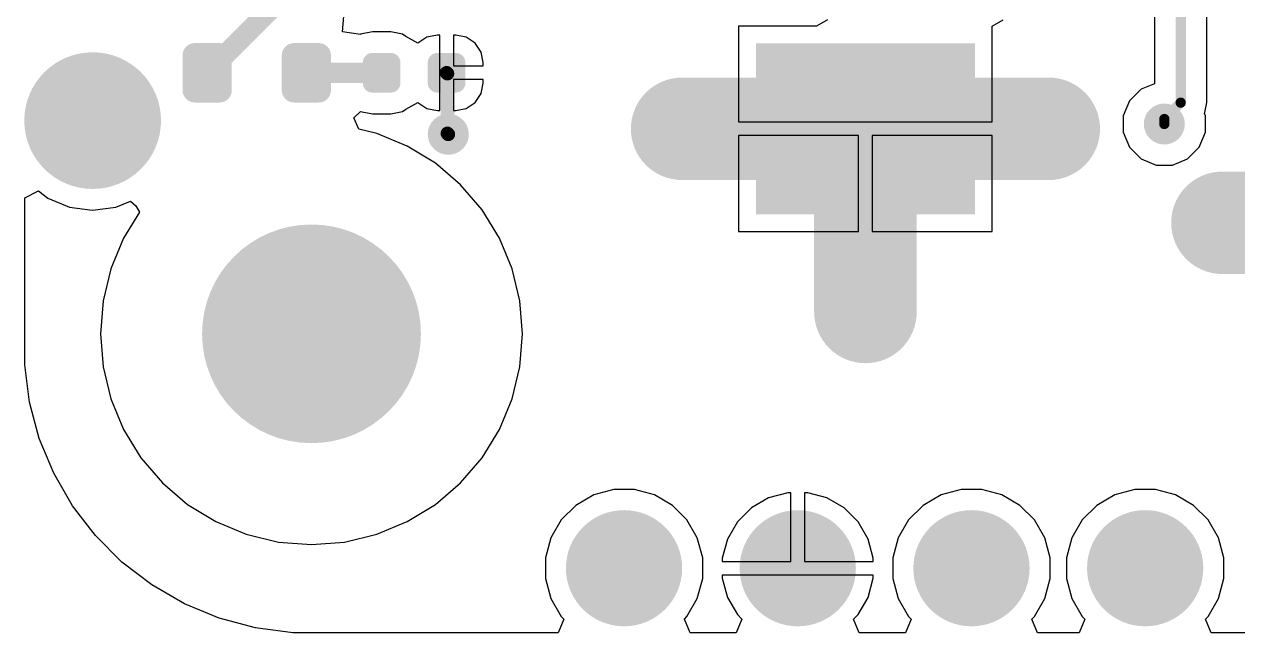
# Model space of a CAD drawing. Header units: inches. Extents: x 0.3 to 40.7, y 0.3 to 25.1.
# Drawn here: x 0.3 to 18.04, y 0.31 to 9.21 of the extents above; entities that cross this region are included whole.
import ezdxf

# ---------------------------------------------------------------- set-up
doc = ezdxf.new("R2010")
doc.units = ezdxf.units.IN
for name, color, linetype in [('Pad Holes', 156, 'Continuous'), ('TOP', 1, 'Continuous'), ('Via Holes', 16, 'Continuous')]:
    doc.layers.add(name, color=color, linetype=linetype)

# ---------------------------------------------------------------- blocks, each defined once
blk = doc.blocks.new('F_____________1___F_________1_2377')
at = {"layer": 'TOP'}
h = blk.add_hatch(color=1, dxfattribs=at)
edge = h.paths.add_edge_path()
edge.add_arc((0, 0), 0.499999, 0, 360)
for points, const_width in [([(0.499999, 0, 1), (-0.499999, 0, 1)], 1.00000054), ([(-0.7499985, 0, 1), (-0.2499995, 0, 1)], 0.499999), ([(0.2499995, 0, 1), (0.7499985, 0, 1)], 0.499999)]:
    blk.add_lwpolyline(points, format="xyb", close=True, dxfattribs=dict(at, const_width=const_width))
blk = doc.blocks.new('LEDC1608X80N_AK_2393')
at = {"layer": 'TOP'}
h = blk.add_hatch(color=1, dxfattribs=at)
edge = h.paths.add_edge_path()
edge.add_arc((-0.54499891, -0.2549982199999999), 0.17999964, 270, 360)
edge.add_line((-0.36499927, -0.2549982199999999), (-0.36499927, 0.2550033))
edge.add_arc((-0.54499891, 0.2550033), 0.17999964, 0, 90)
edge.add_line((-0.54499891, 0.4350029400000001), (-0.9050007299999999, 0.4350029399999999))
edge.add_arc((-0.9050007299999999, 0.2550032999999999), 0.17999964, 90, 180)
edge.add_line((-1.08500037, 0.2550032999999999), (-1.08500037, -0.2549982199999999))
edge.add_arc((-0.9050007299999999, -0.25499822), 0.17999964, 180, 270)
edge.add_line((-0.9050007299999999, -0.43499786), (-0.54499891, -0.43499786))
h = blk.add_hatch(color=1, dxfattribs=at)
edge = h.paths.add_edge_path()
edge.add_arc((0.54499891, 0.2549982199999999), 0.17999964, 90, 180)
edge.add_line((0.36499927, 0.2549982199999999), (0.36499927, -0.2550032999999999))
edge.add_arc((0.54499891, -0.2550033), 0.17999964, 180, 270)
edge.add_line((0.54499891, -0.4350029399999999), (0.9050007299999999, -0.4350029399999999))
edge.add_arc((0.9050007299999999, -0.2550033), 0.17999964, 270, 360)
edge.add_line((1.08500037, -0.2550033), (1.08500037, 0.2549982199999999))
edge.add_arc((0.9050007299999999, 0.2549982199999999), 0.17999964, 0, 90)
edge.add_line((0.9050007299999999, 0.43499786), (0.54499891, 0.43499786))
blk = doc.blocks.new('RES_0402_2394')
at = {"layer": 'TOP'}
h = blk.add_hatch(color=1, dxfattribs=at)
edge = h.paths.add_edge_path()
edge.add_arc((-0.34025205, -0.14975078), 0.14024864, 270, 360)
edge.add_line((-0.20000341, -0.14975078), (-0.20000341, 0.14975078))
edge.add_arc((-0.34025205, 0.14975078), 0.14024864, 0, 90)
edge.add_line((-0.34025205, 0.28999942), (-0.60975367, 0.28999942))
edge.add_arc((-0.60975367, 0.14975078), 0.14024864, 90, 180)
edge.add_line((-0.75000231, 0.14975078), (-0.75000231, -0.14975078))
edge.add_arc((-0.60975367, -0.14975078), 0.14024864, 180, 270)
edge.add_line((-0.60975367, -0.28999942), (-0.34025205, -0.28999942))
h = blk.add_hatch(color=1, dxfattribs=at)
edge = h.paths.add_edge_path()
edge.add_arc((0.34024697, 0.14974824), 0.14024864, 90, 180)
edge.add_line((0.19999833, 0.14974824), (0.19999833, -0.14975332))
edge.add_arc((0.34024697, -0.14975332), 0.14024864, 180, 270)
edge.add_line((0.34024697, -0.29000196), (0.6097485899999999, -0.29000196))
edge.add_arc((0.6097485899999999, -0.14975332), 0.14024864, 270, 360)
edge.add_line((0.74999723, -0.14975332), (0.74999723, 0.14974824))
edge.add_arc((0.6097485899999999, 0.14974824), 0.14024864, 0, 90)
edge.add_line((0.6097485899999999, 0.28999688), (0.34024697, 0.28999688))
blk = doc.blocks.new('PEC11J_9215F_S0015_2410')
at = {"layer": 'TOP'}
blk.add_hatch(color=1, dxfattribs=at).paths.add_polyline_path([(-3.75000012, 6.299998829999999), (-6.2500002, 6.299998829999999), (-6.2500002, 9.500000049999999), (-3.75000012, 9.500000049999999)])
blk = doc.blocks.new('PIN_HEADER_2_54___VERT__1_10POS_2412')
at = {"layer": 'Pad Holes'}
h = blk.add_hatch(color=7, dxfattribs=at)
edge = h.paths.add_edge_path()
edge.add_arc((-11.43, 0), 0.499999, 0, 360)
h = blk.add_hatch(color=7, dxfattribs=at)
edge = h.paths.add_edge_path()
edge.add_arc((-8.889999999999999, 0), 0.499999, 0, 360)
h = blk.add_hatch(color=7, dxfattribs=at)
edge = h.paths.add_edge_path()
edge.add_arc((-6.35, 0), 0.499999, 0, 360)
h = blk.add_hatch(color=7, dxfattribs=at)
edge = h.paths.add_edge_path()
edge.add_arc((-3.81, 0), 0.499999, 0, 360)
at = {"layer": 'TOP'}
h = blk.add_hatch(color=1, dxfattribs=at)
edge = h.paths.add_edge_path()
edge.add_arc((-11.43, 0), 0.8499983, 0, 360)
h = blk.add_hatch(color=1, dxfattribs=at)
edge = h.paths.add_edge_path()
edge.add_arc((-8.889999999999999, 0), 0.8499983, 0, 360)
h = blk.add_hatch(color=1, dxfattribs=at)
edge = h.paths.add_edge_path()
edge.add_arc((-6.35, 0), 0.8499983, 0, 360)
h = blk.add_hatch(color=1, dxfattribs=at)
edge = h.paths.add_edge_path()
edge.add_arc((-3.81, 0), 0.8499983, 0, 360)

msp = doc.modelspace()

# ---------------------------------------------------------------- hatches: boundary and pattern name
at = {"layer": 'Pad Holes'}
h = msp.add_hatch(color=7, dxfattribs=at)
edge = h.paths.add_edge_path()
edge.add_arc((4.500013859999999, 4.68001096), 1.59999934, 0, 360)
at = {"layer": 'TOP'}
h = msp.add_hatch(color=1, dxfattribs=at)
edge = h.paths.add_edge_path()
edge.add_arc((16.97002448, 7.7500099), 0.2999994, 0, 360)
h = msp.add_hatch(color=1, dxfattribs=at)
edge = h.paths.add_edge_path()
edge.add_arc((6.4999997, 7.600000039999999), 0.2999994, 0, 360)
h = msp.add_hatch(color=1, dxfattribs=at)
edge = h.paths.add_edge_path()
edge.add_arc((4.500013859999999, 4.68001096), 1.49999954, 0, 360)
at = {"layer": 'Via Holes'}
h = msp.add_hatch(color=7, dxfattribs=at)
edge = h.paths.add_edge_path()
edge.add_arc((16.97002448, 7.7500099), 0.1499997, 0, 360)
h = msp.add_hatch(color=7, dxfattribs=at)
edge = h.paths.add_edge_path()
edge.add_arc((6.4999997, 7.600000039999999), 0.1499997, 0, 360)

# ---------------------------------------------------------------- linework, layer by layer
at = {"layer": 'TOP'}
for p, q in [((16.8272841, 11.15931982), (16.8272841, 8.3403186)), ((17.59197142, 8.062876939999999), (17.59197142, 11.14691446)), ((4.95106198, 9.10108162), (4.97449094, 9.32596306)), ((12.04602366, 9.27601396), (11.88413422, 9.184010079999998)), ((14.45402748, 9.18400754), (14.61591692, 9.27601142)), ((5.214071359999999, 9.06154144), (4.95106198, 9.10108162)), ((5.21847572, 9.064482759999999), (5.214071359999999, 9.06154144)), ((5.39025338, 9.09865084), (5.21847572, 9.064482759999999)), ((5.659752459999999, 9.09865084), (5.39025338, 9.09865084)), ((5.83153012, 9.064482759999999), (5.659752459999999, 9.09865084)), ((5.88069944, 9.031627859999999), (5.83153012, 9.064482759999999)), ((6.34025402, 9.0517472), (6.186426539999999, 9.02114782)), ((6.375003759999999, 9.0517472), (6.34025402, 9.0517472)), ((6.375003759999999, 8.50002364), (6.375003759999999, 9.0517472)), ((6.609753100000001, 9.0517472), (6.575003359999999, 9.0517472)), ((6.575003359999999, 9.0517472), (6.575003359999999, 8.60002344)), ((6.763580579999999, 9.02114782), (6.609753100000001, 9.0517472)), ((11.88413422, 9.184010079999998), (10.74602626, 9.184010079999998)), ((10.74602626, 9.184010079999998), (10.74602626, 7.78000984)), ((14.45402494, 9.07600928), (14.45402748, 9.18400754)), ((14.45402494, 7.78000984), (14.45402494, 9.07600928)), ((6.05601786, 8.93401312), (5.88069944, 9.031627859999999)), ((6.186426539999999, 9.02114782), (6.05601786, 8.93401312)), ((6.8939918, 8.93401312), (6.763580579999999, 9.02114782)), ((6.9811265, 8.803601899999999), (6.8939918, 8.93401312)), ((7.01172588, 8.64977442), (6.9811265, 8.803601899999999)), ((6.575003359999999, 8.60002344), (7.01172588, 8.60002344)), ((7.01172588, 8.60002344), (7.01172588, 8.64977442)), ((6.375003759999999, 7.94830008), (6.375003759999999, 8.50002364)), ((7.01172588, 8.40002384), (6.575003359999999, 8.40002384)), ((6.575003359999999, 8.40002384), (6.575003359999999, 7.94830008)), ((6.9811265, 8.19644538), (7.01172588, 8.35027286)), ((7.01172588, 8.35027286), (7.01172588, 8.40002384)), ((16.8272841, 8.3403186), (16.63015216, 8.25866522)), ((6.8939918, 8.066034160000001), (6.9811265, 8.19644538)), ((16.63015216, 8.25866522), (16.46136916, 8.08988222)), ((5.880696899999999, 7.968424499999999), (6.05601786, 8.066034160000001)), ((6.05601786, 8.066034160000001), (6.186426539999999, 7.97889946)), ((6.763580579999999, 7.97889946), (6.8939918, 8.066034160000001)), ((16.46136916, 8.08988222), (16.37002568, 7.86935688)), ((17.5628681, 7.91656024), (17.59197142, 8.062876939999999)), ((5.1195732, 7.83984462), (5.218478259999999, 7.935569599999999)), ((5.19331194, 7.675940959999999), (5.1195732, 7.83984462)), ((5.218478259999999, 7.935569599999999), (5.39025338, 7.901401519999999)), ((5.39025338, 7.901401519999999), (5.659752459999999, 7.901401519999999)), ((5.659752459999999, 7.901401519999999), (5.83153012, 7.935569599999999)), ((5.83153012, 7.935569599999999), (5.880696899999999, 7.968424499999999)), ((6.186426539999999, 7.97889946), (6.34025402, 7.94830008)), ((6.34025402, 7.94830008), (6.375003759999999, 7.94830008)), ((6.575003359999999, 7.94830008), (6.609753100000001, 7.94830008)), ((6.609753100000001, 7.94830008), (6.763580579999999, 7.97889946)), ((16.37002568, 7.86935688), (16.37002568, 7.63066292)), ((17.55521508, 7.90510738), (17.5628681, 7.91656024)), ((17.57002328, 7.86935688), (17.55521508, 7.90510738)), ((17.57002328, 7.63066292), (17.57002328, 7.86935688)), ((5.453179339999999, 7.61355094), (5.19331194, 7.675940959999999)), ((10.74602626, 7.78000984), (12.6000256, 7.78000984)), ((12.6000256, 7.78000984), (14.45402494, 7.78000984)), ((16.37002568, 7.63066292), (16.46136916, 7.410137579999999)), ((17.4786798, 7.410137579999999), (17.57002328, 7.63066292)), ((5.90035142, 7.428326519999999), (5.453179339999999, 7.61355094)), ((12.5000258, 7.58001024), (10.74602626, 7.58001024)), ((10.74602626, 7.58001024), (10.74602626, 6.17601)), ((12.5000258, 6.17601), (12.5000258, 7.58001024)), ((14.45402494, 7.58001024), (12.7000254, 7.58001024)), ((12.7000254, 7.58001024), (12.7000254, 6.17601)), ((14.45402494, 6.17601), (14.45402494, 7.58001024)), ((6.313043, 7.17542888), (5.90035142, 7.428326519999999)), ((16.46136916, 7.410137579999999), (16.63015216, 7.241354579999999)), ((17.3098968, 7.241354579999999), (17.4786798, 7.410137579999999)), ((6.681089, 6.8610861), (6.313043, 7.17542888)), ((16.63015216, 7.241354579999999), (16.8506775, 7.1500111)), ((16.8506775, 7.1500111), (17.08937146, 7.1500111)), ((17.08937146, 7.1500111), (17.3098968, 7.241354579999999)), ((0.3058795, 6.6721101), (0.5058791, 6.770738299999999)), ((0.5058791, 6.770738299999999), (0.64439292, 6.664454539999999)), ((6.99543178, 6.4930401), (6.681089, 6.8610861)), ((0.3058795, 4.50000116), (0.3058795, 6.6721101)), ((0.64439292, 6.664454539999999), (0.9606330799999999, 6.533464199999999)), ((1.6393668, 6.533464199999999), (1.85207148, 6.621569180000001)), ((1.85207148, 6.621569180000001), (1.9324574, 6.553829919999999)), ((0.9606330799999999, 6.533464199999999), (1.29999994, 6.4887856)), ((1.29999994, 6.4887856), (1.6393668, 6.533464199999999)), ((1.98425054, 6.459839759999999), (1.7516983, 6.08034852)), ((1.9324574, 6.553829919999999), (1.98425054, 6.459839759999999)), ((7.248329419999999, 6.08034852), (6.99543178, 6.4930401)), ((1.7516983, 6.08034852), (1.56647388, 5.63317644)), ((7.43355384, 5.63317644), (7.248329419999999, 6.08034852)), ((10.74602626, 6.17601), (12.5000258, 6.17601)), ((12.7000254, 6.17601), (14.45402494, 6.17601)), ((1.56647388, 5.63317644), (1.45348198, 5.16253476)), ((7.546545739999999, 5.16253476), (7.43355384, 5.63317644)), ((1.45348198, 5.16253476), (1.41550644, 4.68001096)), ((7.58452128, 4.68001096), (7.546545739999999, 5.16253476)), ((1.41550644, 4.68001096), (1.45348198, 4.19748716)), ((7.546545739999999, 4.19748716), (7.58452128, 4.68001096)), ((0.3058795, 4.22510458), (0.3058795, 4.50000116)), ((0.37764212, 3.68001296), (0.3058795, 4.22510458)), ((1.45348198, 4.19748716), (1.56647388, 3.72684548)), ((7.43355384, 3.72684548), (7.546545739999999, 4.19748716)), ((1.56647388, 3.72684548), (1.7516983, 3.2796734)), ((7.248329419999999, 3.2796734), (7.43355384, 3.72684548)), ((0.51994054, 3.1489396), (0.37764212, 3.68001296)), ((1.7516983, 3.2796734), (2.00459594, 2.86698182)), ((6.99543178, 2.86698182), (7.248329419999999, 3.2796734)), ((0.7303389, 2.64099802), (0.51994054, 3.1489396)), ((2.00459594, 2.86698182), (2.31893872, 2.49893582)), ((6.681089, 2.49893582), (6.99543178, 2.86698182)), ((1.00523294, 2.16486486), (0.7303389, 2.64099802)), ((2.31893872, 2.49893582), (2.68698472, 2.18459304)), ((6.313043, 2.18459304), (6.681089, 2.49893582)), ((8.62614226, 2.32163874), (8.36391012, 2.17023696)), ((8.918625800000001, 2.4000079), (8.62614226, 2.32163874)), ((9.221424279999999, 2.4000079), (8.918625800000001, 2.4000079)), ((9.51390782, 2.32163874), (9.221424279999999, 2.4000079)), ((9.77613996, 2.17023696), (9.51390782, 2.32163874)), ((11.46468116, 2.3540085), (11.18389686, 2.2787737)), ((11.51002524, 2.3540085), (11.46468116, 2.3540085)), ((11.51002524, 1.35001), (11.51002524, 2.3540085)), ((11.75536892, 2.3540085), (11.71002484, 2.3540085)), ((11.71002484, 2.3540085), (11.71002484, 1.35001)), ((12.03615322, 2.2787737), (11.75536892, 2.3540085)), ((13.70614226, 2.32163874), (13.44391012, 2.17023696)), ((13.9986258, 2.4000079), (13.70614226, 2.32163874)), ((14.30142428, 2.4000079), (13.9986258, 2.4000079)), ((14.59390782, 2.32163874), (14.30142428, 2.4000079)), ((14.85613996, 2.17023696), (14.59390782, 2.32163874)), ((16.24614226, 2.32163874), (15.98391012, 2.17023696)), ((16.5386258, 2.4000079), (16.24614226, 2.32163874)), ((16.84142428, 2.4000079), (16.5386258, 2.4000079)), ((17.13390782, 2.32163874), (16.84142428, 2.4000079)), ((17.39613996, 2.17023696), (17.13390782, 2.32163874)), ((1.33992112, 1.72869098), (1.00523294, 2.16486486)), ((2.68698472, 2.18459304), (3.0996763, 1.9316954)), ((5.90035142, 1.9316954), (6.313043, 2.18459304)), ((8.36391012, 2.17023696), (8.149798279999999, 1.95612512)), ((9.9902518, 1.95612512), (9.77613996, 2.17023696)), ((10.93215238, 2.13342982), (10.72660542, 1.92788286)), ((11.18389686, 2.2787737), (10.93215238, 2.13342982)), ((12.2878977, 2.13342982), (12.03615322, 2.2787737)), ((12.49344466, 1.92788286), (12.2878977, 2.13342982)), ((13.44391012, 2.17023696), (13.22979828, 1.95612512)), ((15.0702518, 1.95612512), (14.85613996, 2.17023696)), ((15.98391012, 2.17023696), (15.76979828, 1.95612512)), ((17.6102518, 1.95612512), (17.39613996, 2.17023696)), ((8.149798279999999, 1.95612512), (7.998396499999999, 1.69389298)), ((10.14165358, 1.69389298), (9.9902518, 1.95612512)), ((13.22979828, 1.95612512), (13.0783965, 1.69389298)), ((15.22165358, 1.69389298), (15.0702518, 1.95612512)), ((15.76979828, 1.95612512), (15.6183965, 1.69389298)), ((17.76165358, 1.69389298), (17.6102518, 1.95612512)), ((3.0996763, 1.9316954), (3.54684838, 1.74647098)), ((5.453179339999999, 1.74647098), (5.90035142, 1.9316954)), ((10.72660542, 1.92788286), (10.58126154, 1.67613838)), ((12.63878854, 1.67613838), (12.49344466, 1.92788286)), ((1.72870368, 1.33990842), (1.33992112, 1.72869098)), ((3.54684838, 1.74647098), (4.01749006, 1.63347908)), ((4.01749006, 1.63347908), (4.500013859999999, 1.59550354)), ((4.500013859999999, 1.59550354), (4.982537659999999, 1.63347908)), ((4.982537659999999, 1.63347908), (5.453179339999999, 1.74647098)), ((7.998396499999999, 1.69389298), (7.920027339999999, 1.40140944)), ((10.22002274, 1.40140944), (10.14165358, 1.69389298)), ((10.58126154, 1.67613838), (10.50602674, 1.39535408)), ((12.71402334, 1.39535408), (12.63878854, 1.67613838)), ((13.0783965, 1.69389298), (13.00002734, 1.40140944)), ((15.30002274, 1.40140944), (15.22165358, 1.69389298)), ((15.6183965, 1.69389298), (15.54002734, 1.40140944)), ((17.84002274, 1.40140944), (17.76165358, 1.69389298)), ((2.16488772, 1.00521516), (1.72870368, 1.33990842)), ((7.920027339999999, 1.40140944), (7.920027339999999, 1.09861096)), ((10.22002274, 1.09861096), (10.22002274, 1.40140944)), ((10.50602674, 1.39535408), (10.50602674, 1.35001)), ((10.50602674, 1.35001), (11.51002524, 1.35001)), ((11.71002484, 1.35001), (12.71402334, 1.35001)), ((12.71402334, 1.35001), (12.71402334, 1.39535408)), ((13.00002734, 1.40140944), (13.00002734, 1.09861096)), ((15.30002274, 1.09861096), (15.30002274, 1.40140944)), ((15.54002734, 1.40140944), (15.54002734, 1.09861096)), ((17.84002274, 1.09861096), (17.84002274, 1.40140944)), ((7.920027339999999, 1.09861096), (7.998396499999999, 0.80612742)), ((10.14165358, 0.80612742), (10.22002274, 1.09861096)), ((12.71402334, 1.1500104), (10.50602674, 1.1500104)), ((10.50602674, 1.1500104), (10.50602674, 1.10466632)), ((10.50602674, 1.10466632), (10.58126154, 0.82388202)), ((12.63878854, 0.82388202), (12.71402334, 1.10466632)), ((12.71402334, 1.10466632), (12.71402334, 1.1500104)), ((13.00002734, 1.09861096), (13.0783965, 0.80612742)), ((15.22165358, 0.80612742), (15.30002274, 1.09861096)), ((15.54002734, 1.09861096), (15.6183965, 0.80612742)), ((17.76165358, 0.80612742), (17.84002274, 1.09861096)), ((2.64101072, 0.7303261999999999), (2.16488772, 1.00521516)), ((3.1489523, 0.51992784), (2.64101072, 0.7303261999999999)), ((7.998396499999999, 0.80612742), (8.149798279999999, 0.54389528)), ((9.9902518, 0.54389528), (10.14165358, 0.80612742)), ((10.58126154, 0.82388202), (10.72660542, 0.5721375399999999)), ((12.49344466, 0.5721375399999999), (12.63878854, 0.82388202)), ((13.0783965, 0.80612742), (13.22979828, 0.54389528)), ((15.0702518, 0.54389528), (15.22165358, 0.80612742)), ((15.6183965, 0.80612742), (15.76979828, 0.54389528)), ((17.6102518, 0.54389528), (17.76165358, 0.80612742)), ((8.149798279999999, 0.54389528), (8.18782716, 0.5058663999999999)), ((9.952222919999999, 0.5058663999999999), (9.9902518, 0.54389528)), ((10.72660542, 0.5721375399999999), (10.79287656, 0.5058663999999999)), ((12.42717352, 0.5058663999999999), (12.49344466, 0.5721375399999999)), ((13.22979828, 0.54389528), (13.26782462, 0.5058689399999999)), ((15.03222546, 0.5058689399999999), (15.0702518, 0.54389528)), ((15.76979828, 0.54389528), (15.80782462, 0.5058689399999999)), ((17.57222546, 0.5058689399999999), (17.6102518, 0.54389528)), ((3.68002058, 0.37762942), (3.1489523, 0.51992784)), ((4.22511982, 0.3058668), (3.68002058, 0.37762942)), ((8.18782716, 0.5058663999999999), (8.104985059999999, 0.3058642599999999)), ((10.03506502, 0.3058668), (9.952222919999999, 0.5058663999999999)), ((10.79287656, 0.5058663999999999), (10.71003192, 0.3058668)), ((12.51001816, 0.3058668), (12.42717352, 0.5058663999999999)), ((13.26782462, 0.5058689399999999), (13.18498252, 0.3058668)), ((15.11506756, 0.3058668), (15.03222546, 0.5058689399999999)), ((15.80782462, 0.5058689399999999), (15.72498252, 0.3058668)), ((17.65506756, 0.30586934), (17.57222546, 0.5058689399999999)), ((4.5000164, 0.3058642599999999), (4.22511982, 0.3058668)), ((8.104985059999999, 0.3058642599999999), (4.5000164, 0.3058642599999999)), ((10.71003192, 0.3058668), (10.03506502, 0.3058668)), ((13.18498252, 0.3058668), (12.51001816, 0.3058668)), ((15.72498252, 0.3058668), (15.11506756, 0.3058668)), ((18.26498252, 0.30586934), (17.65506756, 0.30586934))]:
    msp.add_line(p, q, dxfattribs=at)
for points, const_width in [([(17.20962776, 8.062876939999999), (17.20962776, 11.61309844)], 0.1499997), ([(2.9750004, 8.50002618), (4.11757368, 9.64259946)], 0.2999994), ([(4.42500004, 8.5000211), (5.52499784, 8.5000211)], 0.2999994), ([(5.52499784, 8.5000211), (5.52500292, 8.50002618)], 0.2999994), ([(6.47500356, 8.50002364), (6.4875029, 8.4875243)], 0.1999996), ([(6.4875029, 7.612496839999999), (6.4875029, 8.4875243)], 0.1999996), ([(9.919992859999999, 7.680010039999999), (12.6000256, 7.680010039999999)], 1.49999954), ([(12.6000256, 7.680010039999999), (15.28005834, 7.680010039999999)], 1.49999954), ([(12.6000256, 4.9999773), (12.6000256, 7.680010039999999)], 1.49999954), ([(16.97002448, 7.82327366), (17.20962776, 8.062876939999999)], 0.1499997), ([(16.97002448, 7.7500099), (16.97002448, 7.82327366)], 0.1499997), ([(6.4875029, 7.612496839999999), (6.4999997, 7.600000039999999)], 0.1999996), ([(17.8199923, 6.305008979999999), (20.50002504, 6.305008979999999)], 1.49999954)]:
    msp.add_lwpolyline(points, dxfattribs=dict(at, const_width=const_width))
for points, const_width in [([(2.90000182, 8.50002618, 1), (3.04999898, 8.50002618, 1)], 0.1499997), ([(4.35000146, 8.5000211, 1), (4.49999862, 8.5000211, 1)], 0.1499997), ([(5.44999926, 8.5000211, 1), (5.59999642, 8.5000211, 1)], 0.1499997), ([(5.44999926, 8.5000211, 1), (5.59999642, 8.5000211, 1)], 0.1499997), ([(5.45000434, 8.50002618, 1), (5.600001499999999, 8.50002618, 1)], 0.1499997), ([(6.425003659999999, 8.50002364, 1), (6.52500346, 8.50002364, 1)], 0.0999998), ([(6.437502999999999, 8.4875243, 1), (6.5375028, 8.4875243, 1)], 0.0999998), ([(6.437502999999999, 8.4875243, 1), (6.5375028, 8.4875243, 1)], 0.0999998), ([(9.544992339999999, 7.680010039999999, 1), (10.29499338, 7.680010039999999, 1)], 0.7499985), ([(12.22502508, 7.680010039999999, 1), (12.97502612, 7.680010039999999, 1)], 0.7499985), ([(12.22502508, 7.680010039999999, 1), (12.97502612, 7.680010039999999, 1)], 0.7499985), ([(12.22502508, 7.680010039999999, 1), (12.97502612, 7.680010039999999, 1)], 0.7499985), ([(14.90505782, 7.680010039999999, 1), (15.65505886, 7.680010039999999, 1)], 0.7499985), ([(17.1721272, 8.062876939999999, 1), (17.24712832, 8.062876939999999, 1)], 0.07499858), ([(17.1721272, 8.062876939999999, 1), (17.24712832, 8.062876939999999, 1)], 0.07499858), ([(16.93252392, 7.82327366, 1), (17.00752504, 7.82327366, 1)], 0.07499858), ([(16.93252392, 7.82327366, 1), (17.00752504, 7.82327366, 1)], 0.07499858), ([(16.93252392, 7.7500099, 1), (17.00752504, 7.7500099, 1)], 0.07499858), ([(6.437502999999999, 7.612496839999999, 1), (6.5375028, 7.612496839999999, 1)], 0.0999998), ([(6.437502999999999, 7.612496839999999, 1), (6.5375028, 7.612496839999999, 1)], 0.0999998), ([(6.449999800000001, 7.600000039999999, 1), (6.5499996, 7.600000039999999, 1)], 0.0999998), ([(17.44499178, 6.305008979999999, 1), (18.19499282, 6.305008979999999, 1)], 0.7499985), ([(12.22502508, 4.9999773, 1), (12.97502612, 4.9999773, 1)], 0.7499985)]:
    msp.add_lwpolyline(points, format="xyb", close=True, dxfattribs=dict(at, const_width=const_width))

# ---------------------------------------------------------------- block references
for name, p, rotation in [('PEC11J_9215F_S0015_2410', (20.50002504, 12.6800102), 90), ('LEDC1608X80N_AK_2393', (3.70000022, 8.50002364), 180), ('F_____________1___F_________1_2377', (1.29999994, 7.799999639999999), 270), ('RES_0402_2394', (6.000000699999999, 8.50002364), 180)]:
    msp.add_blockref(name, p, dxfattribs=dict(rotation=rotation))
msp.add_blockref('PIN_HEADER_2_54___VERT__1_10POS_2412', (20.50002504, 1.2500102))

doc.saveas('drawing.dxf')
